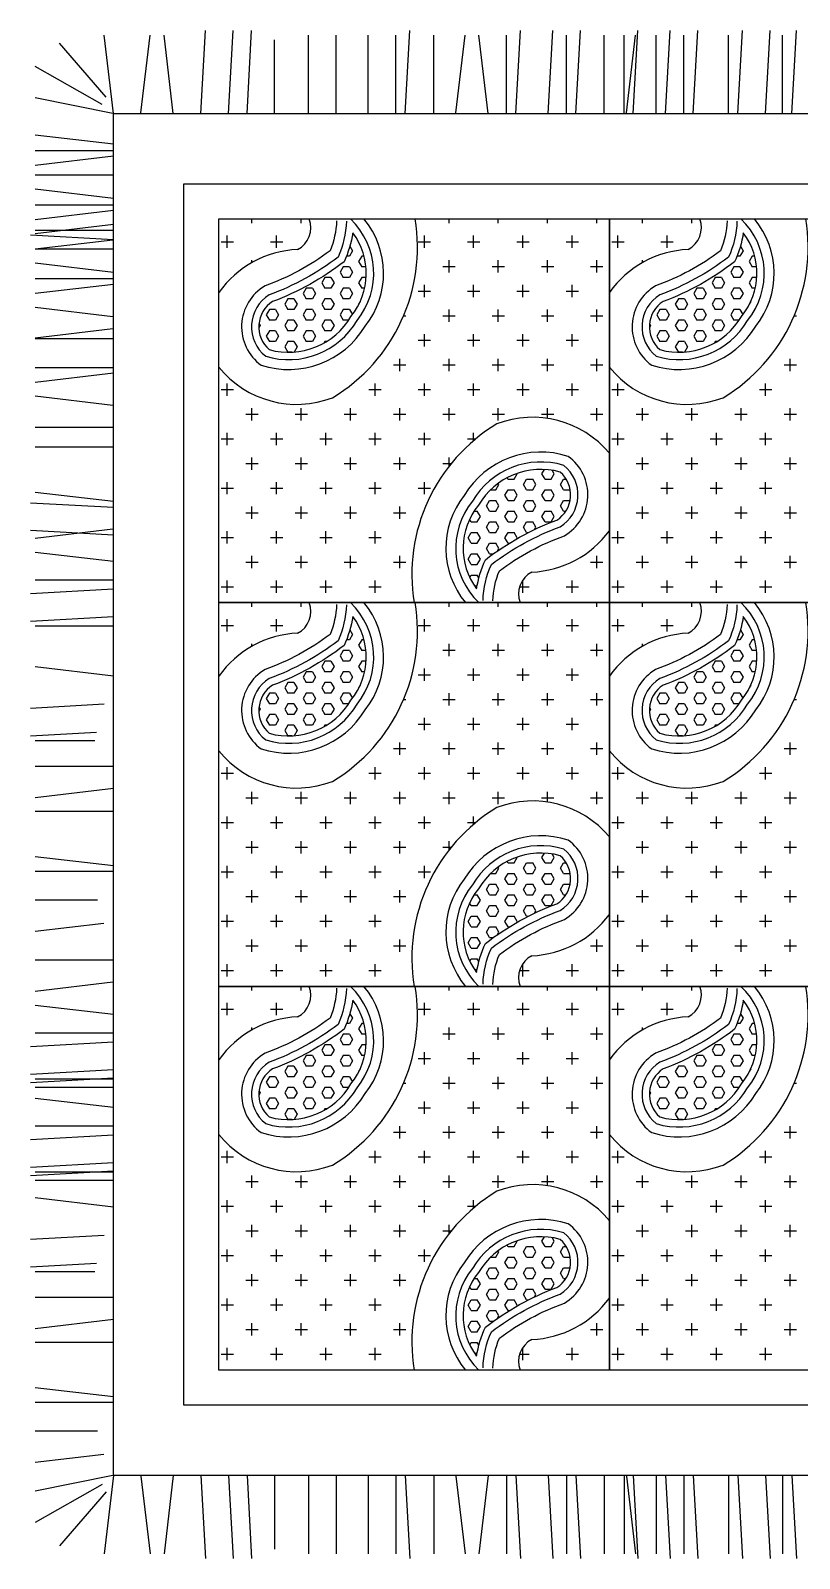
# Model space of a CAD drawing. Extents: x 722 to 2148, y 5588 to 6994.
# Drawn here: x 722 to 1430, y 5588 to 6994 of the extents above; entities that cross this region are included whole.
import ezdxf

# ---------------------------------------------------------------- set-up
doc = ezdxf.new("R2010")
doc.units = 0
doc.header["$LTSCALE"] = 10
doc.header["$MEASUREMENT"] = 0
for name, color, linetype in [('3', 3, 'CONTINUOUS'), ('7', 7, 'CONTINUOUS'), ('BH', 3, 'CONTINUOUS')]:
    doc.layers.add(name, color=color, linetype=linetype)
pattern_1 = [(0, (-53897.41304108624, 8397.256474662037), (22.68, 22.68), [11.34, -34.02]), (90, (-53891.74304108624, 8391.586474662037), (-22.68, 22.68), [11.34, -34.02])]
pattern_2 = [(0, (-53537.83182319714, 8397.256474662037), (22.68, 22.68), [11.34, -34.02]), (90, (-53532.16182319714, 8391.586474662037), (-22.68, 22.68), [11.34, -34.02])]
pattern_3 = [(0, (-53537.83182319714, 8044.096349949512), (22.68, 22.68), [11.34, -34.02]), (90, (-53532.16182319714, 8038.426349949512), (-22.68, 22.68), [11.34, -34.02])]
pattern_4 = [(0, (-53897.41304108624, 8044.096349949512), (22.68, 22.68), [11.34, -34.02]), (90, (-53891.74304108624, 8038.426349949512), (-22.68, 22.68), [11.34, -34.02])]
pattern_5 = [(0, (-53537.83182319714, 8750.416599374565), (22.68, 22.68), [11.34, -34.02]), (90, (-53532.16182319714, 8744.746599374565), (-22.68, 22.68), [11.34, -34.02])]
pattern_6 = [(0, (-53897.41304108624, 8750.416599374565), (22.68, 22.68), [11.34, -34.02]), (90, (-53891.74304108624, 8744.746599374565), (-22.68, 22.68), [11.34, -34.02])]

# ---------------------------------------------------------------- blocks, each defined once
blk = doc.blocks.new('10')
at = {"layer": 'BH'}
h = blk.add_hatch(dxfattribs=at)
h.set_pattern_fill('CROSS', color=256, scale=90.72000000000001, style=0)
h.set_pattern_definition(pattern_6)
h.paths.add_polyline_path([(567.115893579321, -530.4623944272225, 0.3840246390260856), (556.339234546147, -558.5729923946346), (638.541201288841, -558.5729923946346), (638.541201288841, -492.3353596815523, -0.2274321363379603)])
h.paths.add_polyline_path([(351.3593175382121, -233.5234656495231, 0.3840246390261441), (362.135976571386, -205.4128676821074), (278.959983399749, -205.4128676821074), (278.959983399749, -273.0024793933153, -0.2321176850505695)])
h = blk.add_hatch(dxfattribs=at)
h.set_pattern_fill('CROSS', color=256, scale=90.72000000000001, style=0)
h.set_pattern_definition(pattern_6)
h.paths.add_polyline_path([(383.6892946377047, -369.8897735438077, -0.3271189914955834), (278.9599833997199, -341.691449997099), (278.9599833996908, -558.5729923946328), (458.750592344295, -558.5729923946328, -0.3064658726302348), (534.7859164797701, -394.0960865329453, -0.3224756214508711), (638.5412012888701, -421.0994551463536), (638.5412012888701, -205.4128676821074), (459.7246187732089, -205.4128676821074, -0.3064658726302757)])
h = blk.add_hatch(dxfattribs=at)
h.set_pattern_fill('CROSS', color=256, scale=90.72000000000001, style=0)
h.set_pattern_definition(pattern_5)
h.paths.add_polyline_path([(743.270512526884, -369.8897735437931, -0.3271189914957916), (638.5412012888701, -341.6914499970862), (638.5412012888701, -558.5729923946346), (818.3318102333578, -558.5729923946346, -0.3064658726302597), (894.3671343688911, -394.0960865329471, -0.3224756214508522), (998.122419177962, -421.0994551463355), (998.122419177962, -205.4128676821092), (819.30583666233, -205.4128676821092, -0.3064658726301954)])
h = blk.add_hatch(dxfattribs=at)
h.set_pattern_fill('CROSS', color=256, scale=90.72000000000001, style=0)
h.set_pattern_definition(pattern_5)
h.paths.add_polyline_path([(926.697111468442, -530.4623944272207, 0.3840246390261147), (915.9204524352681, -558.5729923946346), (998.122419177962, -558.5729923946346), (998.122419177962, -492.3353596815195, -0.2274321363380057)])
h.paths.add_polyline_path([(710.9405354273331, -233.5234656495231, 0.3840246390261441), (721.717194460507, -205.4128676821074), (638.541201288841, -205.4128676821074), (638.541201288841, -273.0024793933408, -0.2321176850506878)])
h = blk.add_hatch(dxfattribs=at)
h.set_pattern_fill('HEX', color=256, scale=45.36000000000001, style=0)
h.set_pattern_definition([(180, (14045.22920893526, -2670.681830997641), (0, -9.820728081360002), [5.670000000000001, -11.34]), (299.9999999999999, (14045.22920893526, -2670.681830997641), (8.50500000211697, 4.910364040679998), [5.670000000000002, -11.34]), (240, (14039.55920893524, -2670.681830997641), (8.50500000211697, -4.910364040680001), [5.670000000000001, -11.34])])
edge = h.paths.add_edge_path()
edge.add_arc((308.697979553981, -204.5141578154908), 94.50566846472954, 334.705949577379, 351.7534955262037, ccw=False)
edge.add_arc((242.3028786070936, -48.7074890180229), 248.0810700936071, 290.29971909223275, 307.7385221939571, ccw=False)
edge.add_arc((343.4683260550664, -304.6745739992475), 27.75933668305312, 122.9498139359746, 229.099000989886)
edge.add_arc((343.1562628571701, -261.789182132452), 66.31821609033554, 254.3738145355098, 329.9117373221049)
edge.add_arc((352.2837111045665, -255.4761570583305), 62.39832555949597, 320.6541088836663, 396.832998162553)
h = blk.add_hatch(dxfattribs=at)
h.set_pattern_fill('HEX', color=256, scale=45.36000000000001, style=0)
h.set_pattern_definition([(180, (14404.81042682441, -2670.681830997641), (0, -9.820728081360002), [5.670000000000001, -11.34]), (299.9999999999999, (14404.81042682441, -2670.681830997641), (8.50500000211697, 4.910364040679998), [5.670000000000002, -11.34]), (240, (14399.14042682439, -2670.681830997641), (8.50500000211697, -4.910364040680001), [5.670000000000001, -11.34])])
edge = h.paths.add_edge_path()
edge.add_arc((668.2791974431311, -204.514157815589), 94.50566846468666, 334.7059495774328, 351.7534955262601, ccw=False)
edge.add_arc((601.8840964962437, -48.7074890180229), 248.0810700936071, 290.29971909223275, 307.7385221939571, ccw=False)
edge.add_arc((703.0495439442166, -304.6745739992584), 27.75933668306228, 122.9498139359623, 229.0990009898259)
edge.add_arc((702.737480746262, -261.7891821324702), 66.31821609031019, 254.3738145355298, 329.9117373221185)
edge.add_arc((711.8649289936584, -255.4761570583123), 62.39832555950751, 320.6541088836534, 396.8329981625236)
h = blk.add_hatch(dxfattribs=at)
h.set_pattern_fill('HEX', color=256, scale=45.36000000000001, style=0)
h.set_pattern_definition([(0, (-13126.75399781771, 1906.695970920899), (0, 9.820728081360002), [5.670000000000001, -11.34]), (120, (-13126.75399781771, 1906.695970920899), (-8.50500000211697, -4.910364040679998), [5.669999999999987, -11.33999999999997]), (59.99999999999999, (-13121.0839978177, 1906.695970920899), (-8.50500000211697, 4.910364040680001), [5.670000000000001, -11.34])])
edge = h.paths.add_edge_path()
edge.add_arc((609.777231563552, -559.4717022612494), 94.50566846472928, 154.70594957738, 171.7534955262048, ccw=False)
edge.add_arc((676.1723325104394, -715.2783710587191), 248.0810700936071, 110.29971909223269, 127.7385221939571, ccw=False)
edge.add_arc((575.0068850624375, -459.3112860775036), 27.75933668306132, 302.9498139360352, 409.0990009899032)
edge.add_arc((575.318948260363, -502.1966779442682), 66.31821609031019, 74.37381453552977, 149.9117373221185)
edge.add_arc((566.1915000129666, -508.5097030184097), 62.39832555949712, 140.654108883665, 216.8329981625544)
h = blk.add_hatch(dxfattribs=at)
h.set_pattern_fill('CROSS', color=256, scale=90.72000000000001, style=0)
h.set_pattern_definition(pattern_1)
h.paths.add_polyline_path([(383.689294637792, -723.0498982563022, -0.3271189914958702), (278.9599833997199, -694.851574709628), (278.9599833997199, -911.7331171071619), (458.750592344295, -911.7331171071619, -0.3064658726302416), (534.7859164797701, -747.2562112454689, -0.3224756214508692), (638.5412012888701, -774.2595798588773), (638.5412012888701, -558.5729923946346), (459.7246187732089, -558.5729923946346, -0.306465872630147)])
h = blk.add_hatch(dxfattribs=at)
h.set_pattern_fill('CROSS', color=256, scale=90.72000000000001, style=0)
h.set_pattern_definition(pattern_1)
h.paths.add_polyline_path([(567.115893579321, -883.6225191397498, 0.3840246390260856), (556.339234546147, -911.7331171071619), (638.541201288841, -911.7331171071619), (638.541201288841, -845.4954843940795, -0.2274321363379603)])
h.paths.add_polyline_path([(351.3593175382121, -586.6835903620467, 0.3840246390260856), (362.135976571386, -558.5729923946346), (278.959983399749, -558.5729923946328), (278.959983399749, -626.1626041058407, -0.2321176850505722)])
h = blk.add_hatch(dxfattribs=at)
h.set_pattern_fill('CROSS', color=256, scale=90.72000000000001, style=0)
h.set_pattern_definition(pattern_2)
h.paths.add_polyline_path([(926.697111468442, -883.622519139748, 0.3840246390261148), (915.9204524352681, -911.7331171071619), (998.122419177962, -911.7331171071619), (998.122419177962, -845.4954843940468, -0.2274321363380057)])
h.paths.add_polyline_path([(710.9405354273331, -586.6835903620467, 0.3840246390260856), (721.717194460507, -558.5729923946346), (638.541201288841, -558.5729923946328), (638.541201288841, -626.1626041058662, -0.2321176850506906)])
h = blk.add_hatch(dxfattribs=at)
h.set_pattern_fill('CROSS', color=256, scale=90.72000000000001, style=0)
h.set_pattern_definition(pattern_2)
h.paths.add_polyline_path([(743.2705125267967, -723.049898256344, -0.3271189914955118), (638.5412012888701, -694.8515747096062), (638.5412012888701, -911.7331171071601), (818.3318102333578, -911.7331171071601, -0.3064658726302428), (894.3671343688911, -747.2562112454798, -0.3224756214508488), (998.122419177962, -774.2595798588663), (998.1224191779329, -558.5729923946328), (819.30583666233, -558.5729923946328, -0.3064658726303276)])
h = blk.add_hatch(dxfattribs=at)
h.set_pattern_fill('HEX', color=256, scale=45.36000000000001, style=0)
h.set_pattern_definition([(180, (14045.22920893526, -3023.841955710166), (0, -9.820728081360002), [5.670000000000001, -11.34]), (299.9999999999999, (14045.22920893526, -3023.841955710166), (8.50500000211697, 4.910364040679998), [5.670000000000002, -11.34]), (240, (14039.55920893524, -3023.841955710166), (8.50500000211697, -4.910364040680001), [5.670000000000001, -11.34])])
edge = h.paths.add_edge_path()
edge.add_arc((308.697979553981, -557.6742825280198), 94.50566846472928, 334.70594957738, 351.7534955262048, ccw=False)
edge.add_arc((242.3028786070936, -401.8676137305483), 248.0810700936086, 290.29971909223286, 307.73852219395684, ccw=False)
edge.add_arc((343.4683260550664, -657.834698711773), 27.75933668305465, 122.9498139359725, 229.0990009898885)
edge.add_arc((343.1562628571701, -614.9493068449774), 66.31821609033729, 254.3738145355102, 329.9117373221049)
edge.add_arc((352.2837111045665, -608.6362817708577), 62.39832555949481, 320.6541088836676, 396.832998162553)
h = blk.add_hatch(dxfattribs=at)
h.set_pattern_fill('HEX', color=256, scale=45.36000000000001, style=0)
h.set_pattern_definition([(180, (14404.81042682441, -3023.841955710166), (0, -9.820728081360002), [5.670000000000001, -11.34]), (299.9999999999999, (14404.81042682441, -3023.841955710166), (8.50500000211697, 4.910364040679998), [5.670000000000002, -11.34]), (240, (14399.14042682439, -3023.841955710166), (8.50500000211697, -4.910364040680001), [5.670000000000001, -11.34])])
edge = h.paths.add_edge_path()
edge.add_arc((668.2791974431311, -557.6742825281162), 94.50566846468666, 334.7059495774328, 351.7534955262601, ccw=False)
edge.add_arc((601.8840964962437, -401.8676137305483), 248.0810700936086, 290.29971909223286, 307.73852219395684, ccw=False)
edge.add_arc((703.0495439442166, -657.8346987117839), 27.75933668306381, 122.9498139359603, 229.0990009898283)
edge.add_arc((702.737480746262, -614.9493068449956), 66.31821609031194, 254.3738145355302, 329.9117373221185)
edge.add_arc((711.8649289936584, -608.6362817708396), 62.39832555950635, 320.6541088836547, 396.8329981625236)
h = blk.add_hatch(dxfattribs=at)
h.set_pattern_fill('HEX', color=256, scale=45.36000000000001, style=0)
h.set_pattern_definition([(0, (-13126.75399781771, 1553.535846208375), (0, 9.820728081360002), [5.670000000000001, -11.34]), (120, (-13126.75399781771, 1553.535846208375), (-8.50500000211697, -4.910364040679998), [5.669999999999987, -11.33999999999997]), (59.99999999999999, (-13121.0839978177, 1553.535846208375), (-8.50500000211697, 4.910364040680001), [5.670000000000001, -11.34])])
edge = h.paths.add_edge_path()
edge.add_arc((609.777231563552, -912.6318269737749), 94.50566846472903, 154.705949577379, 171.7534955262059, ccw=False)
edge.add_arc((676.1723325104394, -1068.438495771243), 248.0810700936071, 110.29971909223269, 127.7385221939571, ccw=False)
edge.add_arc((575.0068850624375, -812.471410790029), 27.75933668305979, 302.9498139360372, 409.0990009899008)
edge.add_arc((575.318948260363, -855.3568026567955), 66.31821609031019, 74.37381453552977, 149.9117373221185)
edge.add_arc((566.1915000129666, -861.669827730937), 62.39832555949712, 140.654108883665, 216.8329981625544)
h = blk.add_hatch(dxfattribs=at)
h.set_pattern_fill('CROSS', color=256, scale=90.72000000000001, style=0)
h.set_pattern_definition(pattern_4)
h.paths.add_polyline_path([(567.115893579321, -1236.782643852275, 0.3840246390260856), (556.339234546147, -1264.893241819687), (638.5412012888701, -1264.893241819685), (638.5412012888701, -1198.655609106572, -0.2274321363380884)])
h.paths.add_polyline_path([(351.3593175382121, -939.8437150745722, 0.3840246390260564), (362.135976571386, -911.7331171071619), (278.9599833997199, -911.7331171071619), (278.9599833997199, -979.3227288183971, -0.2321176850506987)])
h = blk.add_hatch(dxfattribs=at)
h.set_pattern_fill('CROSS', color=256, scale=90.72000000000001, style=0)
h.set_pattern_definition(pattern_4)
h.paths.add_polyline_path([(383.689294637792, -1076.210022968828, -0.3271189914958667), (278.9599833997199, -1048.011699422153), (278.9599833997199, -1264.893241819689), (458.750592344295, -1264.893241819689, -0.3064658726302416), (534.7859164797701, -1100.416335957998, -0.3224756214508693), (638.5412012888701, -1127.419704571405), (638.5412012888701, -911.7331171071637), (459.7246187732089, -911.7331171071637, -0.3064658726301403)])
h = blk.add_hatch(dxfattribs=at)
h.set_pattern_fill('CROSS', color=256, scale=90.72000000000001, style=0)
h.set_pattern_definition(pattern_3)
h.paths.add_polyline_path([(743.2705125268258, -1076.210022968869, -0.3271189914956045), (638.5412012888701, -1048.011699422141), (638.5412012888701, -1264.893241819685), (818.3318102333578, -1264.893241819685, -0.3064658726302496), (894.3671343688911, -1100.416335958003, -0.3224756214508522), (998.122419177962, -1127.419704571392), (998.122419177962, -911.7331171071601), (819.30583666233, -911.7331171071601, -0.3064658726302993)])
h = blk.add_hatch(dxfattribs=at)
h.set_pattern_fill('CROSS', color=256, scale=90.72000000000001, style=0)
h.set_pattern_definition(pattern_3)
h.paths.add_polyline_path([(926.697111468442, -1236.782643852273, 0.3840246390261147), (915.9204524352681, -1264.893241819687), (998.122419177962, -1264.893241819689), (998.122419177962, -1198.655609106572, -0.2274321363380057)])
h.paths.add_polyline_path([(710.9405354273331, -939.8437150745722, 0.3840246390260564), (721.717194460507, -911.7331171071619), (638.5412012888701, -911.7331171071619), (638.5412012888701, -979.3227288183571, -0.2321176850505586)])
h = blk.add_hatch(dxfattribs=at)
h.set_pattern_fill('HEX', color=256, scale=45.36000000000001, style=0)
h.set_pattern_definition([(180, (14045.22920893526, -3377.002080422692), (0, -9.820728081360002), [5.670000000000001, -11.34]), (299.9999999999999, (14045.22920893526, -3377.002080422692), (8.50500000211697, 4.910364040679998), [5.670000000000002, -11.34]), (240, (14039.55920893524, -3377.002080422692), (8.50500000211697, -4.910364040680001), [5.670000000000001, -11.34])])
edge = h.paths.add_edge_path()
edge.add_arc((308.697979553981, -910.8344072405453), 94.50566846472903, 334.705949577379, 351.75349552620594, ccw=False)
edge.add_arc((242.3028786070936, -755.0277384430756), 248.0810700936086, 290.29971909223286, 307.73852219395684, ccw=False)
edge.add_arc((343.4683260550664, -1010.994823424298), 27.75933668305312, 122.9498139359746, 229.0990009898885)
edge.add_arc((343.1562628571701, -968.1094315575046), 66.31821609033554, 254.3738145355098, 329.9117373221049)
edge.add_arc((352.2837111045665, -961.7964064833832), 62.39832555949597, 320.6541088836663, 396.8329981625543)
h = blk.add_hatch(dxfattribs=at)
h.set_pattern_fill('HEX', color=256, scale=45.36000000000001, style=0)
h.set_pattern_definition([(180, (14404.81042682441, -3377.002080422692), (0, -9.820728081360002), [5.670000000000001, -11.34]), (299.9999999999999, (14404.81042682441, -3377.002080422692), (8.50500000211697, 4.910364040679998), [5.670000000000002, -11.34]), (240, (14399.14042682439, -3377.002080422692), (8.50500000211697, -4.910364040680001), [5.670000000000001, -11.34])])
edge = h.paths.add_edge_path()
edge.add_arc((668.279197443102, -910.8344072406417), 94.5056684647152, 334.7059495774394, 351.75349552626375, ccw=False)
edge.add_arc((601.8840964962437, -755.0277384430756), 248.0810700936086, 290.29971909223286, 307.73852219395684, ccw=False)
edge.add_arc((703.0495439442166, -1010.994823424309), 27.75933668306228, 122.9498139359623, 229.0990009898283)
edge.add_arc((702.737480746262, -968.1094315575228), 66.31821609031019, 254.3738145355298, 329.9117373221185)
edge.add_arc((711.8649289936584, -961.796406483365), 62.39832555950751, 320.6541088836534, 396.8329981625249)
h = blk.add_hatch(dxfattribs=at)
h.set_pattern_fill('HEX', color=256, scale=45.36000000000001, style=0)
h.set_pattern_definition([(0, (-13126.75399781771, 1200.37572149585), (0, 9.820728081360002), [5.670000000000001, -11.34]), (120, (-13126.75399781771, 1200.37572149585), (-8.50500000211697, -4.910364040679998), [5.669999999999987, -11.33999999999997]), (59.99999999999999, (-13121.0839978177, 1200.37572149585), (-8.50500000211697, 4.910364040680001), [5.670000000000001, -11.34])])
edge = h.paths.add_edge_path()
edge.add_arc((609.777231563552, -1265.7919516863), 94.50566846472903, 154.705949577379, 171.7534955262059, ccw=False)
edge.add_arc((676.1723325104394, -1421.59862048377), 248.0810700936086, 110.29971909223289, 127.73852219395681, ccw=False)
edge.add_arc((575.0068850624375, -1165.631535502558), 27.75933668305979, 302.9498139360372, 409.0990009899032)
edge.add_arc((575.318948260363, -1208.516927369323), 66.31821609031019, 74.37381453552977, 149.9117373221185)
edge.add_arc((566.1915000129666, -1214.829952443462), 62.39832555949597, 140.6541088836663, 216.8329981625544)
at = {"layer": '3'}
for p, q in [((181.7599833997665, -108.2128676821012), (173.271329746698, -36.2197306232174)), ((207.2259443615621, -107.624130081007), (215.709114388359, -36.21973062322104)), ((236.9307485216996, -108.2128676821067), (228.442094868602, -36.21973062322104)), ((262.3912258559139, -108.2128676821067), (266.6355526831176, -31.98527065620874)), ((287.8517031901574, -108.2128676821067), (292.0960300173319, -31.98527065620874)), ((304.8290104962653, -108.2128676821067), (309.0733373234689, -31.98527065620874)), ((330.2894878318184, -108.2128676821067), (330.2894878318184, -40.45419059056439)), ((361.3622073107981, -108.2128676821067), (361.3622073107981, -36.21973062322104)), ((386.8226846450125, -108.2128676821067), (386.8226846450125, -36.21973062322104)), ((416.5274888051499, -108.2128676821067), (416.5274888051499, -36.21973062322104)), ((441.9879661407031, -108.2128676821067), (441.9879661407031, -36.21973062322104)), ((450.4766197937715, -108.2128676821067), (454.7209466209461, -31.98527065620874)), ((476.6957016858796, -107.624130081007), (476.6957016858796, -36.34413008100455)), ((497.1642148888786, -107.624130081007), (505.6473849157046, -36.21973062322104)), ((526.8690190490161, -108.2128676821067), (518.3803653959476, -36.21973062322104)), ((543.840842730162, -108.2128676821067), (543.840842730162, -36.21973062322104)), ((552.3294963832304, -108.2128676821067), (556.573823210434, -31.98527065620874)), ((582.0343005446484, -108.2128676821067), (586.278627371852, -31.98527065620874)), ((599.0061242271913, -108.2128676821067), (599.0061242271913, -36.21973062322104)), ((607.4947778802016, -108.2128676821067), (611.7391047074052, -31.98527065620874)), ((633.7138597723388, -107.624130081007), (633.7138597723388, -36.34413008100455)), ((651.9661229253106, -108.2128676821067), (651.9661229253106, -36.21973062322104)), ((654.1823729753669, -107.624130081007), (662.6655430021347, -36.21973062322104)), ((660.4547765783791, -108.2128676821067), (664.6991034055827, -31.98527065620874)), ((681.6709270867577, -108.2128676821067), (681.6709270867577, -36.21973062322104)), ((690.1595807397971, -108.2128676821067), (694.4039075670007, -31.98527065620874)), ((707.1314044223109, -108.2128676821067), (707.1314044223109, -36.21973062322104)), ((715.6200580753502, -108.2128676821067), (719.8643849025539, -31.98527065620874)), ((748.1868515523383, -108.2128676821067), (748.1868515523383, -36.21973062322104)), ((756.6755052054068, -108.2128676821067), (760.9198320325813, -31.98527065620874)), ((782.1359825396503, -108.2128676821067), (786.3803093668248, -31.98527065620874)), ((798.0051672657719, -108.2128676821067), (798.0051672657719, -36.21973062322104)), ((806.4938209188113, -108.2128676821067), (810.7381477459858, -31.98527065620874)), ((175.0777174315008, -93.25787561794823), (132.2996080353914, -43.46243458670142)), ((171.3578695142642, -99.94678960414058), (109.7668463408772, -64.98361326298254)), ((181.1712457986432, -108.2128676821103), (109.8912457986444, -93.93529649279299)), ((181.7599833997665, -136.6245460325117), (109.7668463408772, -128.1358923794651)), ((181.7599833997665, -147.7273207685594), (109.7668463408772, -156.2159744216187)), ((181.1712457986432, -142.7298730097573), (109.8912457986444, -142.7298730097573)), ((181.7599833997665, -165.1767156435235), (109.7668463408772, -165.1767156435235)), ((181.7599833997665, -186.6091369954338), (109.7668463408772, -178.120483342389)), ((181.1712457986432, -192.7144639726794), (109.8912457986444, -192.7144639726794)), ((181.7599833997665, -197.7119117314833), (109.7668463408772, -206.2005653845445)), ((181.7599833997665, -210.4895412462156), (109.7668463408772, -218.978194899275)), ((181.7599833997665, -224.6364566271259), (105.5323863738449, -220.3921297999277)), ((181.7599833997665, -216.1478029740647), (109.7668463408772, -216.1478029740647)), ((181.1712457986432, -224.8527274719963), (109.7668463408772, -233.3358974987932)), ((181.7599833997665, -233.1251102801816), (109.7668463408772, -233.1251102801816)), ((181.7599833997665, -254.5575316320956), (109.7668463408772, -246.0688779790453)), ((181.7599833997665, -265.6603063681396), (109.7668463408772, -274.1489600211989)), ((181.1712457986432, -260.6628586093375), (109.8912457986444, -260.6628586093375)), ((181.1712457986432, -295.3651105282515), (109.7668463408772, -286.8819405014547)), ((181.1712457986432, -306.5051165298119), (109.7668463408772, -314.9882865566087)), ((181.1712457986432, -315.8336237312615), (109.8912457986444, -315.8336237312615)), ((181.7599833997665, -347.3126954259587), (109.7668463408772, -355.8013490790181)), ((181.1712457986432, -342.315247667153), (109.8912457986444, -342.315247667153)), ((181.1712457986432, -377.0174995860671), (109.7668463408772, -368.5343295592702)), ((181.1712457986432, -397.4860127890806), (109.8912457986444, -397.4860127890806)), ((181.1712457986432, -415.4397232932879), (109.8912457986444, -415.4397232932879)), ((181.7599833997665, -465.6130406564098), (109.7668463408772, -457.1243870033613)), ((181.7599833997665, -471.0901460472141), (105.5323863738449, -466.8458192200196)), ((181.1712457986432, -491.0790016182345), (109.7668463408772, -499.5621716450351)), ((181.7599833997665, -496.5506233814485), (105.5323863738449, -492.3062965542576)), ((181.7599833997665, -520.7838057783465), (109.7668463408772, -512.295152125278)), ((181.7599833997665, -546.2442831125718), (105.5323863738449, -550.4886099397754)), ((181.7599833997665, -537.7556294595215), (109.7668463408772, -537.7556294595215)), ((181.7599833997665, -571.7047604468153), (105.5323863738449, -575.9490872740025)), ((181.7599833997665, -580.1934140998674), (109.7668463408772, -580.1934140998674)), ((181.7599833997665, -626.2234967623572), (109.7668463408772, -617.7348431092887)), ((173.3485892650497, -652.1523176778228), (105.5323863738449, -655.9283009237843)), ((166.1389209723566, -678.0142269047592), (105.5323863738449, -681.3887782580096)), ((164.6206994054955, -685.633105083878), (109.7668463408772, -685.633105083878)), ((181.7599833997665, -709.295132215595), (109.8912457986444, -709.295132215595)), ((181.7599833997665, -729.6937006923945), (109.7668463408772, -738.2468154454145)), ((181.7599833997665, -750.7485846889522), (109.8912457986444, -750.7485846889522)), ((181.7599833997665, -800.9219020520741), (109.7668463408772, -792.4332483990238)), ((181.7599833997665, -805.9193498108889), (109.8912457986444, -805.9193498108889)), ((167.2262381356268, -832.4009737467677), (109.8912457986444, -832.4009737467677)), ((172.8675977244275, -853.8559984111453), (109.7668463408772, -861.3526569765872)), ((181.1712457986432, -887.5717388687044), (109.8912457986444, -887.5717388687044)), ((181.1712457986432, -908.0402520717143), (109.7668463408772, -916.5234220985112)), ((181.7599833997665, -937.7450562318263), (109.7668463408772, -929.2564025787578)), ((181.7599833997665, -954.7168799130013), (109.7668463408772, -954.7168799130013)), ((181.7599833997665, -963.2055335660516), (105.5323863738449, -967.4498603932552)), ((181.7599833997665, -988.6660109002951), (105.5323863738449, -992.9103377274823)), ((181.7599833997665, -996.2876707508458), (105.5323863738449, -1000.531997578033)), ((181.7599833997665, -997.1546645533472), (109.7668463408772, -997.1546645533472)), ((181.7599833997665, -1004.776324403898), (109.7668463408772, -1004.776324403898)), ((181.7599833997665, -1023.316408065502), (109.7668463408772, -1014.827754412434)), ((181.7599833997665, -1040.288231746681), (109.7668463408772, -1040.288231746681)), ((181.7599833997665, -1048.77688539973), (105.5323863738449, -1053.021212226933)), ((181.7599833997665, -1074.237362733973), (105.5323863738449, -1078.481689561158)), ((181.7599833997665, -1081.859022584522), (105.5323863738449, -1086.103349411709)), ((181.7599833997665, -1082.726016387023), (109.7668463408772, -1082.726016387023)), ((181.7599833997665, -1090.347676237574), (109.7668463408772, -1090.347676237574)), ((181.7599833997665, -1115.022570902656), (109.7668463408772, -1106.533917249584)), ((173.3485892650497, -1140.951391818118), (105.5323863738449, -1144.727375064083)), ((166.1389209723566, -1166.813301045055), (105.5323863738449, -1170.187852398309)), ((164.6206994054955, -1174.432179224174), (109.7668463408772, -1174.432179224174)), ((181.7599833997665, -1198.09420635589), (109.8912457986444, -1198.09420635589)), ((181.7599833997665, -1218.492774832692), (109.7668463408772, -1227.04588958571)), ((181.7599833997665, -1239.547658829251), (109.8912457986444, -1239.547658829251)), ((181.7599833997665, -1289.72097619237), (109.7668463408772, -1281.232322539319)), ((181.7599833997665, -1294.718423951184), (109.8912457986444, -1294.718423951184)), ((167.2262381356268, -1321.200047887065), (109.8912457986444, -1321.200047887065)), ((172.8675977244275, -1342.655072551443), (109.7668463408772, -1350.151731116883)), ((181.1712457986432, -1362.093241819684), (109.8912457986444, -1376.370813009)), ((181.7599833997665, -1362.093241819694), (173.271329746698, -1434.086378878575)), ((207.2259443615621, -1362.681979420793), (215.709114388359, -1434.086378878575)), ((236.9307485216996, -1362.093241819694), (228.442094868602, -1434.086378878575)), ((262.3912258559139, -1362.093241819694), (266.6355526831176, -1438.320838845591)), ((287.8517031901574, -1362.093241819694), (292.0960300173319, -1438.320838845591)), ((304.8290104962653, -1362.093241819694), (309.0733373234689, -1438.320838845591)), ((330.2894878318184, -1362.093241819694), (330.2894878318184, -1429.851918911232)), ((361.3622073107981, -1362.093241819694), (361.3622073107981, -1434.086378878575)), ((386.8226846450125, -1362.093241819694), (386.8226846450125, -1434.086378878575)), ((416.5274888051499, -1362.093241819694), (416.5274888051499, -1434.086378878575)), ((441.9879661407031, -1362.093241819694), (441.9879661407031, -1434.086378878575)), ((450.4766197937715, -1362.093241819694), (454.7209466209461, -1438.320838845591)), ((476.6957016858796, -1362.681979420793), (476.6957016858796, -1433.961979420792)), ((497.1642148888786, -1362.681979420793), (505.6473849157046, -1434.086378878575)), ((526.8690190490161, -1362.093241819694), (518.3803653959476, -1434.086378878575)), ((543.840842730162, -1362.093241819694), (543.840842730162, -1434.086378878575)), ((552.3294963832304, -1362.093241819694), (556.573823210434, -1438.320838845591)), ((582.0343005446484, -1362.093241819694), (586.278627371852, -1438.320838845591)), ((599.0061242271913, -1362.093241819694), (599.0061242271913, -1434.086378878575)), ((607.4947778802016, -1362.093241819694), (611.7391047074052, -1438.320838845591)), ((633.7138597723388, -1362.681979420793), (633.7138597723388, -1433.961979420792)), ((651.9661229253106, -1362.093241819694), (651.9661229253106, -1434.086378878575)), ((654.1823729753669, -1362.681979420793), (662.6655430021347, -1434.086378878575)), ((660.4547765783791, -1362.093241819694), (664.6991034055827, -1438.320838845591)), ((681.6709270867577, -1362.093241819694), (681.6709270867577, -1434.086378878575)), ((690.1595807397971, -1362.093241819694), (694.4039075670007, -1438.320838845591)), ((707.1314044223109, -1362.093241819694), (707.1314044223109, -1434.086378878575)), ((715.6200580753502, -1362.093241819694), (719.8643849025539, -1438.320838845591)), ((748.1868515523383, -1362.093241819694), (748.1868515523383, -1434.086378878575)), ((756.6755052054068, -1362.093241819694), (760.9198320325813, -1438.320838845591)), ((782.1359825396503, -1362.093241819694), (786.3803093668248, -1438.320838845591)), ((798.0051672657719, -1362.093241819694), (798.0051672657719, -1434.086378878575)), ((806.4938209188113, -1362.093241819694), (810.7381477459858, -1438.320838845591)), ((171.3578695142642, -1370.359319897654), (109.7668463408772, -1405.32249623881)), ((175.0777174315008, -1377.048233883845), (132.2996080353914, -1426.843674915091))]:
    blk.add_line(p, q, dxfattribs=at)
at = {"layer": '7'}
for points in [[(181.7599833997374, -108.2128676821067), (1454.903637067095, -108.212867682103), (1454.903637067095, -1362.09324181969), (181.7599833997665, -1362.093241819684)], [(246.5599833996966, -173.0128676821059), (1390.103637067106, -173.0128676821059), (1390.103637067106, -1297.293241819692), (246.5599833997549, -1297.293241819687)], [(278.9599833997199, -205.4128676821074), (1357.703637067112, -205.4128676821074), (1357.703637067112, -1264.893241819687), (278.9599833997199, -1264.893241819687)]]:
    blk.add_lwpolyline(points, close=True, dxfattribs=at)
at = {"layer": 'BH'}
for points in [[(278.9599833997199, -205.4128676821074), (638.5412012888701, -205.4128676821074), (638.5412012888701, -558.5729923946346), (278.9599833997199, -558.5729923946346)], [(638.5412012888701, -205.4128676821074), (998.122419177962, -205.4128676821074), (998.122419177962, -558.5729923946346), (638.5412012888701, -558.5729923946346)], [(278.9599833997199, -558.5729923946346), (638.5412012888701, -558.5729923946346), (638.5412012888701, -911.7331171071619), (278.9599833997199, -911.7331171071619)], [(638.5412012888701, -558.5729923946346), (998.122419177962, -558.5729923946346), (998.122419177962, -911.7331171071619), (638.5412012888701, -911.7331171071619)], [(278.9599833997199, -911.7331171071619), (638.5412012888701, -911.7331171071619), (638.5412012888701, -1264.893241819687), (278.9599833997199, -1264.893241819687)], [(638.5412012888701, -911.7331171071619), (998.122419177962, -911.7331171071619), (998.122419177962, -1264.893241819687), (638.5412012888701, -1264.893241819687)]]:
    blk.add_lwpolyline(points, close=True, dxfattribs=at)
for points in [[(278.9599833997199, -341.6914499970899, 0.3271189914956919), (383.6892946377338, -369.8897735438022, 0.3064658726302407), (459.7246187732089, -205.4128676821074, 0.3064658726302407)], [(387.2815178340825, -207.2071625044646, -0.09025133795253605), (381.2944826921448, -234.7196621977582, -0.07363654167371357), (321.4241523843084, -267.0169450959747, 0.5411217863543134), (317.8319291879889, -339.9848807540257, 0.3490391417785466), (413.624465069588, -304.0990111991232, 0.3549231788205707), (412.4546102056047, -205.4128676821074)], [(396.3481955041643, -207.5178714139001, -0.09750625641589006), (388.667890613171, -240.5196570716016, -0.07525265259921873), (325.3456954043941, -275.2433915397469, 0.5209691084379954), (322.0446626107441, -331.7974589359619, 0.3456067798843853), (406.1480875519337, -298.9225701758369, 0.3900242836171294), (400.060577051132, -205.4128676821074, 0.3436358502821781)], [(638.5412012888701, -341.6914499970899, 0.3271189914956919), (743.2705125268549, -369.8897735438022, 0.3064658726302407), (819.30583666233, -205.4128676821074, 0.3064658726302407)], [(746.8627357232035, -207.2071625044646, -0.09025133795253605), (740.8757005812658, -234.7196621977582, -0.07363654167371357), (681.0053702734585, -267.0169450959747, 0.5411217863543134), (677.4131470771099, -339.9848807540257, 0.3490391417785466), (773.20568295868, -304.0990111991232, 0.3549231788205707), (772.0358280947257, -205.4128676821074)], [(755.9294133933145, -207.5178714139001, -0.09750625641589006), (748.2491085023212, -240.5196570716016, -0.07525265259921873), (684.9269132935151, -275.2433915397469, 0.5209691084379954), (681.6258804998361, -331.7974589359619, 0.3456067798843853), (765.7293054410547, -298.9225701758369, 0.3900242836171294), (759.6417949402239, -205.4128676821074, 0.3436358502821781)], [(638.5412012888701, -421.0994551463518, 0.3224756214508726), (534.7859164797701, -394.0960865329416, 0.3064658726302449), (458.750592344295, -558.5729923946346, 0.3064658726302449)], [(531.1936932834506, -556.7786975722756, -0.09025133795253605), (537.1807284253882, -529.2661978789838, -0.07363654167371357), (597.0510587332246, -496.9689149807637, 0.5411217863543134), (600.6432819295442, -424.0009793227127, 0.3490391417785466), (504.850746047945, -459.8868488776207, 0.3549231788205707), (506.0206009119283, -558.5729923946346)], [(522.1270156133687, -556.4679886628383, -0.09750625641589006), (529.8073205043329, -523.4662030051404, -0.07525265259921873), (593.129515713139, -488.7424685369915, 0.5209691084379954), (596.4305485067889, -432.1884011407783, 0.3456067798843853), (512.3271235655993, -465.0632899009015, 0.3900242836171294), (518.414634066401, -558.5729923946346, 0.3436358502821781)], [(278.9599833997199, -694.851574709619, 0.3271189914956919), (383.6892946377338, -723.0498982563258, 0.3064658726302407), (459.7246187732089, -558.5729923946346, 0.3064658726302407)], [(387.2815178340825, -560.3672872169936, -0.09025133795253605), (381.2944826921448, -587.8797869102855, -0.07363654167371357), (321.4241523843084, -620.177069808502, 0.5411217863543134), (317.8319291879889, -693.1450054665529, 0.3490391417785466), (413.624465069588, -657.2591359116486, 0.3549231788205707), (412.4546102056047, -558.5729923946346)], [(396.3481955041643, -560.6779961264274, -0.09750625641589006), (388.667890613171, -593.6797817841252, -0.07525265259921873), (325.3456954043941, -628.4035162522741, 0.5209691084379954), (322.0446626107441, -684.9575836484873, 0.3456067798843853), (406.1480875519337, -652.0826948883623, 0.3900242836171294), (400.060577051132, -558.5729923946346, 0.3436358502821781)], [(638.5412012888701, -694.851574709619, 0.3271189914956919), (743.2705125268549, -723.0498982563258, 0.3064658726302407), (819.30583666233, -558.5729923946346, 0.3064658726302407)], [(746.8627357232035, -560.3672872169936, -0.09025133795253605), (740.8757005812658, -587.8797869102855, -0.07363654167371357), (681.0053702734585, -620.177069808502, 0.5411217863543134), (677.4131470771099, -693.1450054665529, 0.3490391417785466), (773.20568295868, -657.2591359116486, 0.3549231788205707), (772.0358280947257, -558.5729923946346)], [(755.9294133933145, -560.6779961264274, -0.09750625641589006), (748.2491085023212, -593.6797817841252, -0.07525265259921873), (684.9269132935151, -628.4035162522741, 0.5209691084379954), (681.6258804998361, -684.9575836484873, 0.3456067798843853), (765.7293054410547, -652.0826948883623, 0.3900242836171294), (759.6417949402239, -558.5729923946346, 0.3436358502821781)], [(638.5412012888701, -774.2595798588791, 0.3224756214508726), (534.7859164797701, -747.2562112454671, 0.3064658726302449), (458.750592344295, -911.7331171071619, 0.3064658726302449)], [(531.1936932834506, -909.9388222848029, -0.09025133795253605), (537.1807284253882, -882.426322591511, -0.07363654167371357), (597.0510587332246, -850.1290396932909, 0.5411217863543134), (600.6432819295442, -777.16110403524, 0.3490391417785466), (504.850746047945, -813.0469735901443, 0.3549231788205707), (506.0206009119283, -911.7331171071619)], [(522.1270156133687, -909.6281133753619, -0.09750625641589006), (529.8073205043329, -876.626327717664, -0.07525265259921873), (593.129515713139, -841.9025932495188, 0.5209691084379954), (596.4305485067889, -785.3485258533055, 0.3456067798843853), (512.3271235655993, -818.2234146134288, 0.3900242836171294), (518.414634066401, -911.7331171071619, 0.3436358502821781)], [(278.9599833997199, -1048.011699422143, 0.3271189914956919), (383.6892946377338, -1076.210022968853, 0.3064658726302407), (459.7246187732089, -911.7331171071619, 0.3064658726302407)], [(387.2815178340825, -913.5274119295173, -0.09025133795253605), (381.2944826921448, -941.0399116228091, -0.07363654167371357), (321.4241523843084, -973.3371945210292, 0.5411217863543134), (317.8319291879889, -1046.30513017908, 0.3490391417785466), (413.624465069588, -1010.419260624176, 0.3549231788205707), (412.4546102056047, -911.7331171071619)], [(396.3481955041643, -913.8381208389528, -0.09750625641589006), (388.667890613171, -946.8399064966525, -0.07525265259921873), (325.3456954043941, -981.5636409647996, 0.5209691084379954), (322.0446626107441, -1038.117708361011, 0.3456067798843853), (406.1480875519337, -1005.24281960089, 0.3900242836171294), (400.060577051132, -911.7331171071619, 0.3436358502821781)], [(638.5412012888701, -1048.011699422143, 0.3271189914956919), (743.2705125268549, -1076.210022968853, 0.3064658726302407), (819.30583666233, -911.7331171071619, 0.3064658726302407)], [(746.8627357232035, -913.5274119295173, -0.09025133795253605), (740.8757005812658, -941.0399116228091, -0.07363654167371357), (681.0053702734585, -973.3371945210292, 0.5411217863543134), (677.4131470771099, -1046.30513017908, 0.3490391417785466), (773.20568295868, -1010.419260624176, 0.3549231788205707), (772.0358280947257, -911.7331171071619)], [(755.9294133933145, -913.8381208389528, -0.09750625641589006), (748.2491085023212, -946.8399064966525, -0.07525265259921873), (684.9269132935151, -981.5636409647996, 0.5209691084379954), (681.6258804998361, -1038.117708361011, 0.3456067798843853), (765.7293054410547, -1005.24281960089, 0.3900242836171294), (759.6417949402239, -911.7331171071619, 0.3436358502821781)], [(638.5412012888701, -1127.419704571405, 0.3224756214508726), (534.7859164797701, -1100.416335957994, 0.3064658726302449), (458.750592344295, -1264.893241819687, 0.3064658726302449)], [(531.1936932834506, -1263.098946997328, -0.09025133795253605), (537.1807284253882, -1235.586447304038, -0.07363654167371357), (597.0510587332246, -1203.289164405816, 0.5411217863543134), (600.6432819295442, -1130.321228747765, 0.3490391417785466), (504.850746047945, -1166.207098302673, 0.3549231788205707), (506.0206009119283, -1264.893241819687)], [(522.1270156133687, -1262.788238087889, -0.09750625641589006), (529.8073205043329, -1229.786452430189, -0.07525265259921873), (593.129515713139, -1195.062717962044, 0.5209691084379954), (596.4305485067889, -1138.508650565835, 0.3456067798843853), (512.3271235655993, -1171.383539325952, 0.3900242836171294), (518.414634066401, -1264.893241819687, 0.3436358502821781)]]:
    blk.add_lwpolyline(points, format="xyb", dxfattribs=at)
for points in [[(402.2264725656714, -218.0693179741738, -0.07452144396591523), (394.1430986477644, -244.8930259895078, -0.07623832618237616), (328.3699055633333, -281.3804015147416, 0.4993946391985515), (325.2927895273897, -325.6562480271732, 0.3420739398306333), (400.5383738439996, -295.0367252611813, 0.3452009433040969)], [(761.8076904547925, -218.0693179741738, -0.07452144396591523), (753.7243165369146, -244.8930259895078, -0.07623832618237616), (687.9511234524834, -281.3804015147416, 0.4993946391985515), (684.8740074165107, -325.6562480271732, 0.3420739398306333), (760.1195917330915, -295.0367252611813, 0.3452009433040969)], [(516.2487385518616, -545.9165421025682, -0.07452144396591523), (524.3321124697686, -519.0928340872342, -0.07623832618237616), (590.1053055541997, -482.6054585620004, 0.4993946391985515), (593.1824215901142, -438.3296120495652, 0.3420739398306333), (517.9368372735335, -468.949134815557, 0.3452009433040969)], [(402.2264725656714, -571.2294426867011, -0.07452144396591523), (394.1430986477644, -598.053150702035, -0.07623832618237616), (328.3699055633333, -634.5405262272652, 0.4993946391985515), (325.2927895273897, -678.8163727397005, 0.3420739398306333), (400.5383738439996, -648.1968499737068, 0.3452009433040969)], [(761.8076904547925, -571.2294426867011, -0.07452144396591523), (753.7243165369146, -598.053150702035, -0.07623832618237616), (687.9511234524834, -634.5405262272652, 0.4993946391985515), (684.8740074165107, -678.8163727397005, 0.3420739398306333), (760.1195917330915, -648.1968499737068, 0.3452009433040969)], [(516.2487385518616, -899.0766668150955, -0.07452144396591523), (524.3321124697686, -872.2529587997578, -0.07623832618237616), (590.1053055541997, -835.765583274524, 0.4993946391985515), (593.1824215901142, -791.4897367620924, 0.3420739398306333), (517.9368372735335, -822.1092595280843, 0.3452009433040969)], [(402.2264725656714, -924.3895673992247, -0.07452144396591523), (394.1430986477644, -951.2132754145623, -0.07623832618237616), (328.3699055633333, -987.7006509397925, 0.4993946391985515), (325.2927895273897, -1031.976497452226, 0.3420739398306333), (400.5383738439996, -1001.356974686234, 0.3452009433040969)], [(761.8076904547925, -924.3895673992247, -0.07452144396591523), (753.7243165369146, -951.2132754145623, -0.07623832618237616), (687.9511234524834, -987.7006509397925, 0.4993946391985515), (684.8740074165107, -1031.976497452226, 0.3420739398306333), (760.1195917330915, -1001.356974686234, 0.3452009433040969)], [(516.2487385518616, -1252.236791527621, -0.07452144396591523), (524.3321124697686, -1225.413083512283, -0.07623832618237616), (590.1053055541997, -1188.925707987053, 0.4993946391985515), (593.1824215901142, -1144.64986147462, 0.3420739398306333), (517.9368372735335, -1175.269384240612, 0.3452009433040969)]]:
    blk.add_lwpolyline(points, format="xyb", close=True, dxfattribs=at)
for centre, radius, start, end in [((341.146441265766, -213.4871884066615), 22.48900281268651, 297.0088147977408, 21.04089367010305), ((700.7276591548871, -213.4871884066615), 22.48900281268651, 297.0088147977408, 21.04089367010305), ((355.3891777532699, -327.0386500748282), 93.60197375831217, 92.46752672500594, 144.7393242579183), ((714.9703956423909, -327.0386500748282), 93.60197375831217, 92.46752672500594, 144.7393242579183), ((563.0860333643213, -436.9472100019138), 93.60197375831217, 272.4675267250059, 323.7193292615767), ((577.328769851767, -550.4986716700769), 22.48900281268651, 117.0088147977408, 201.0408936701031), ((341.146441265766, -566.6473131191888), 22.48900281268651, 297.0088147977408, 21.04089367010305), ((700.7276591548871, -566.6473131191888), 22.48900281268651, 297.0088147977408, 21.04089367010305), ((355.3891777532699, -680.1987747873536), 93.60197375831217, 92.46752672500594, 144.7393242579183), ((714.9703956423909, -680.1987747873536), 93.60197375831217, 92.46752672500594, 144.7393242579183), ((563.0860333643213, -790.1073347144411), 93.60197375831217, 272.4675267250059, 323.7193292615767), ((577.328769851767, -903.6587963826059), 22.48900281268651, 117.0088147977408, 201.0408936701031), ((341.146441265766, -919.8074378317142), 22.48900281268651, 297.0088147977408, 21.04089367010305), ((700.7276591548871, -919.8074378317142), 22.48900281268651, 297.0088147977408, 21.04089367010305), ((355.3891777532699, -1033.358899499877), 93.60197375831217, 92.46752672500594, 144.7393242579183), ((714.9703956423909, -1033.358899499877), 93.60197375831217, 92.46752672500594, 144.7393242579183), ((563.0860333643213, -1143.267459426967), 93.60197375831217, 272.4675267250059, 323.7193292615767), ((577.328769851767, -1256.81892109513), 22.48900281268651, 117.0088147977408, 201.0408936701031)]:
    blk.add_arc(centre, radius, start, end, dxfattribs=at)

msp = doc.modelspace()

# ---------------------------------------------------------------- block references
at = {"layer": 'BH'}
msp.add_blockref('10', (616.4563588903111, 7026.345673822121), dxfattribs=at)

doc.saveas('drawing.dxf')
